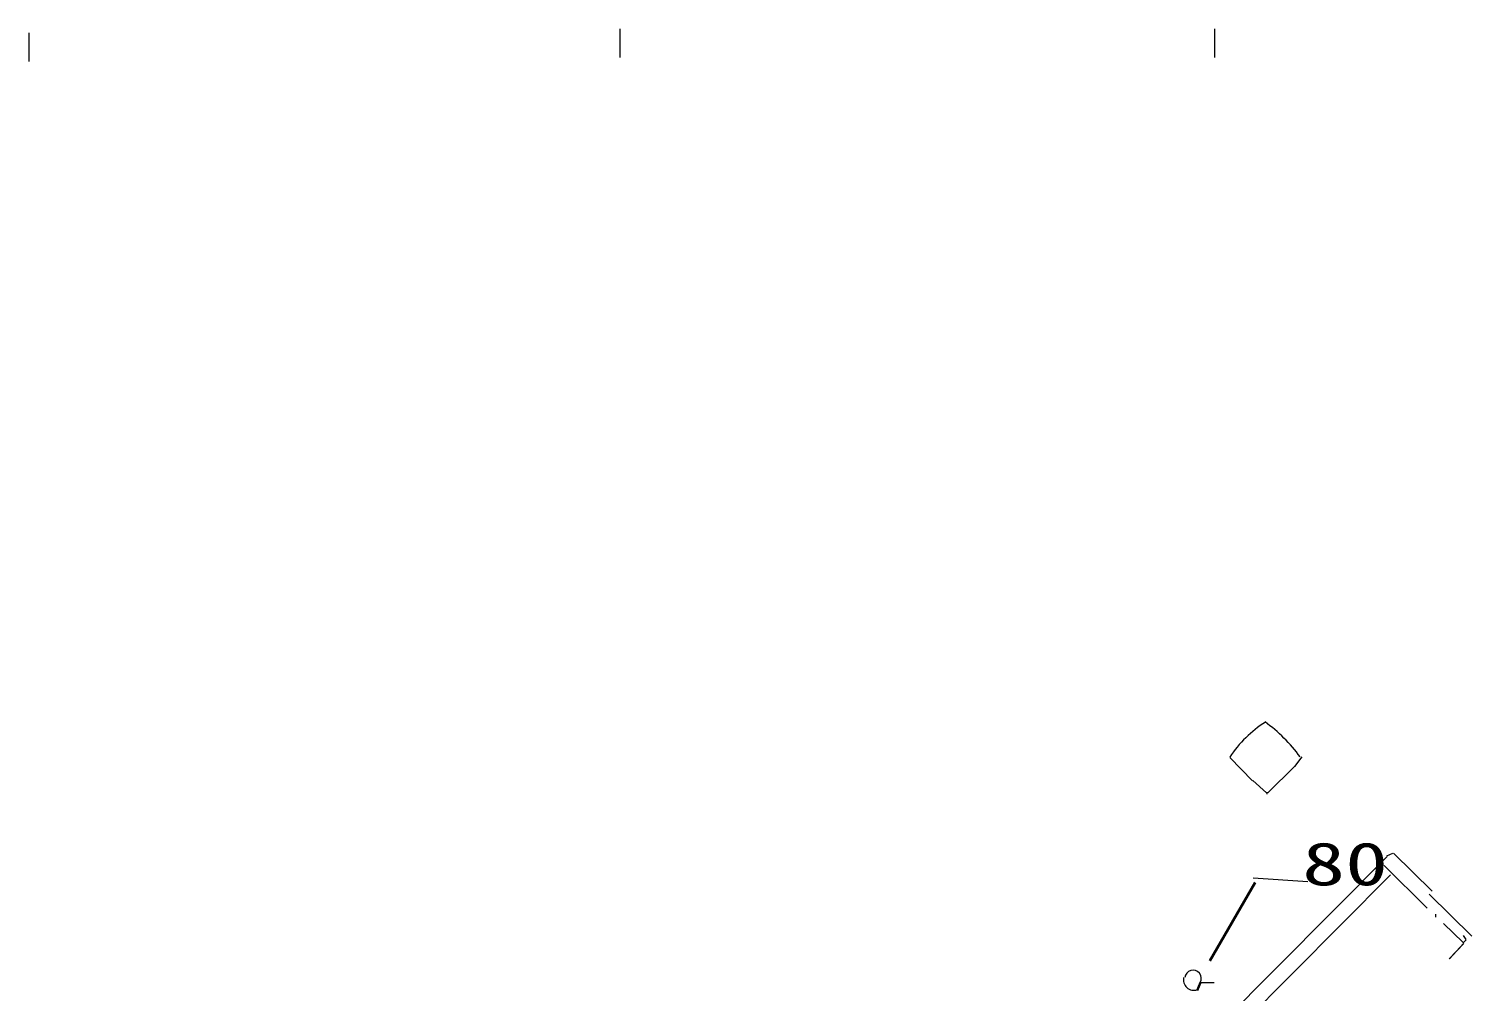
# Model space of a CAD drawing. Header units: millimetres. Extents: x 65038 to 140949, y 40232 to 87783.
# Drawn here: x 70188 to 94119, y 71435 to 87425 of the extents above; entities that cross this region are included whole.
import ezdxf

# ---------------------------------------------------------------- set-up
doc = ezdxf.new("R2010")
doc.units = ezdxf.units.MM
for name, color, linetype, lineweight in [('A_MED', 9, 'CONTINUOUS', 20), ('A_THIN', 8, 'CONTINUOUS', 15), ('FRAME', 8, 'CONTINUOUS', 20), ('P_LEADER', 140, 'CONTINUOUS', 20), ('P_R', 5, 'CONTINUOUS', 40), ('P_R_MARK', 5, 'CONTINUOUS', 25), ('P_SIZE', 140, 'CONTINUOUS', 13), ('SYM', 4, 'CONTINUOUS', 25)]:
    doc.layers.add(name, color=color, linetype=linetype, lineweight=lineweight)
doc.styles.add('JP', font='msgothic.ttc')

msp = doc.modelspace()

# ---------------------------------------------------------------- linework, layer by layer
at = {"layer": 'A_MED', "lineweight": 20}
for p, q in [((92750, 73686), (92851, 73728)), ((92859, 73727), (93502, 73099)), ((93453, 73049), (94161, 72350))]:
    msp.add_line(p, q, dxfattribs=at)
at = {"layer": 'A_THIN', "lineweight": 15}
for p, q in [((92759, 73674), (88380, 69276)), ((92708, 73526), (93421, 72814)), ((92813, 73369), (87923, 68455)), ((93561, 72717), (93561, 72666)), ((93690, 72559), (94019, 72244)), ((93691, 72560), (94018, 72242)), ((94019, 72361), (94064, 72293)), ((94067, 72286), (94020, 72236)), ((94031, 72226), (93789, 71974)), ((94027, 72230), (93790, 71972))]:
    msp.add_line(p, q, dxfattribs=at)
at = {"layer": 'FRAME', "lineweight": 20}
for p, q in [((70191, 87359), (70188, 86882)), ((80008, 87425), (80005, 86948)), ((89889, 87423), (89889, 86946))]:
    msp.add_line(p, q, dxfattribs=at)
at = {"layer": 'P_LEADER', "lineweight": 20}
msp.add_line((90531, 73316), (91440, 73257), dxfattribs=at)
at = {"layer": 'P_R', "lineweight": 40}
msp.add_line((90565, 73243), (89810, 71937), dxfattribs=at)
at = {"layer": 'P_R_MARK', "lineweight": 30}
msp.add_line((89654, 71580), (89600, 71444), dxfattribs=at)
at = {"layer": 'P_R_MARK', "lineweight": 20}
msp.add_line((89660, 71577), (89880, 71577), dxfattribs=at)
for centre, radius, start, end in [((89546, 71626), 176, 167.2172, 288.5849), ((89531, 71646), 137, 331.9637, 173.5432)]:
    msp.add_arc(centre, radius, start, end, dxfattribs=at)
at = {"layer": 'SYM', "lineweight": 15}
for p, q in [((90521, 74930), (90140, 75317)), ((91217, 75168), (90772, 74728)), ((91336, 75330), (91218, 75168)), ((90749, 74733), (90524, 74933))]:
    msp.add_line(p, q, dxfattribs=at)
at = {"layer": 'SYM', "lineweight": 20}
msp.add_line((90758, 74743), (90758, 74709), dxfattribs=at)
at = {"layer": 'SYM', "lineweight": 15}
for centre, radius, start, end in [((91843, 74188), 2046, 122.8682, 146.2667), ((89237, 73822), 2563, 35.9828, 54.4636)]:
    msp.add_arc(centre, radius, start, end, dxfattribs=at)

# ---------------------------------------------------------------- texts
at = {"layer": 'P_SIZE', "style": 'JP', "width": 1.469239}
msp.add_text('80', height=714.8, rotation=-0.0129, dxfattribs=at).set_placement((91344, 73194))

doc.saveas('drawing.dxf')
